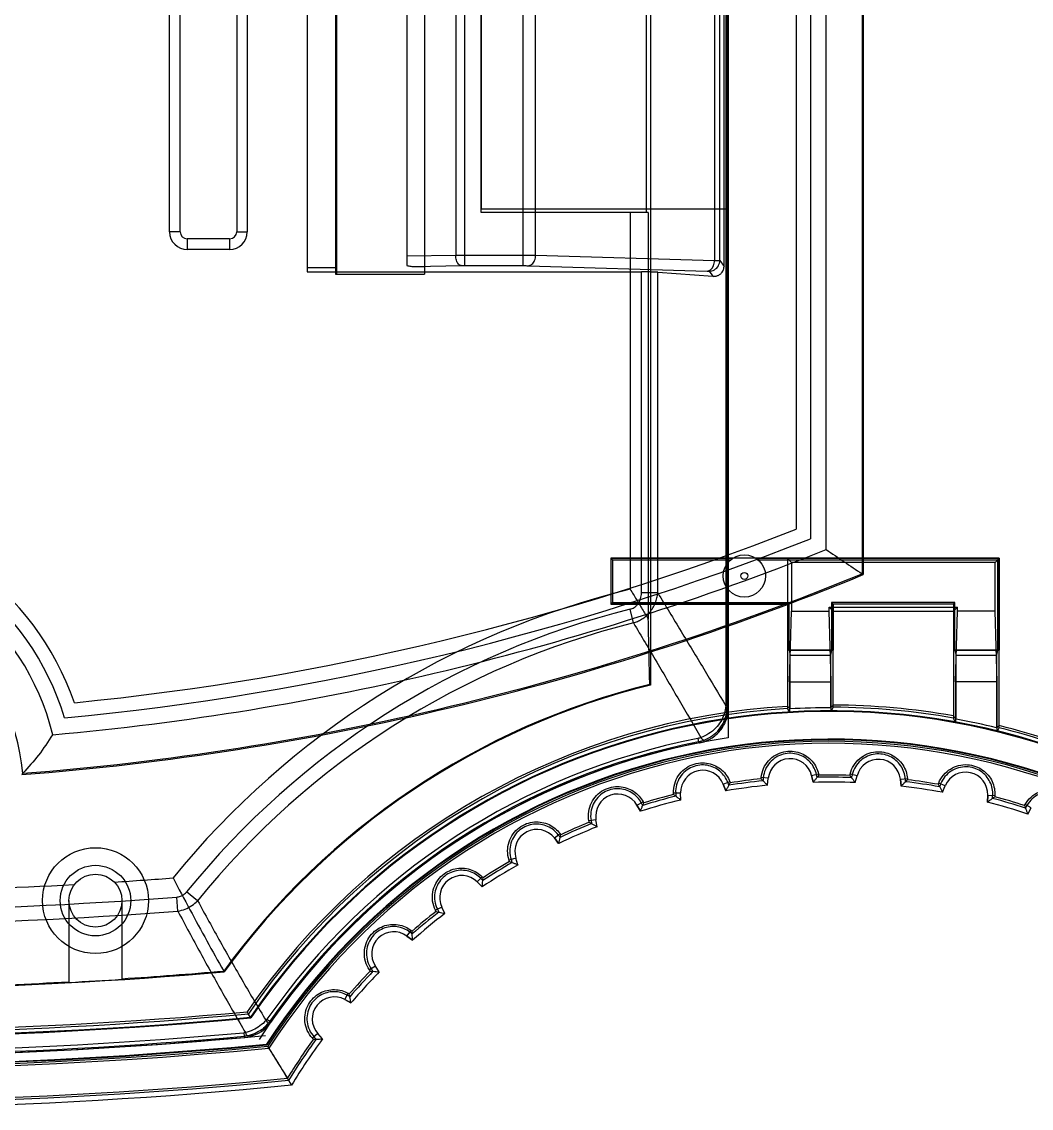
# Model space of a CAD drawing. Extents: x 114 to 332, y 121 to 329.
# Drawn here: x 171.28 to 199.88, y 120.77 to 151.55 of the extents above; entities that cross this region are included whole.
import ezdxf

# ---------------------------------------------------------------- set-up
doc = ezdxf.new("R2010")
doc.units = 0
doc.layers.get('0').update_dxf_attribs({"linetype": 'CONTINUOUS'})
doc.layers.add('08-17-1_DXF_CONTINUOUS_LIN', color=7, linetype='CONTINUOUS')

msp = doc.modelspace()

# ---------------------------------------------------------------- linework, layer by layer
at = {"color": 6, "linetype": 'CONTINUOUS'}
for p, q in [((191.224, 189.131), (191.224, 132.172)), ((191.261, 132.172), (191.261, 189.131)), ((191.295, 132.103), (191.295, 189.2)), ((189.094, 188.543), (189.094, 132.76)), ((195.085, 185.391), (195.085, 135.912)), ((195.12, 185.414), (195.12, 135.889)), ((194.067, 136.598), (194.067, 184.705)), ((193.22, 184.129), (193.22, 137.174)), ((193.62, 184.401), (193.62, 136.901)), ((179.37, 176.838), (179.37, 144.465)), ((180.17, 176.901), (180.17, 144.401)), ((182.693, 176.901), (182.693, 144.401)), ((182.193, 176.659), (182.193, 144.644)), ((183.831, 144.643), (183.831, 176.66)), ((185.487, 144.643), (185.487, 176.66)), ((190.906, 176.513), (190.906, 144.79)), ((191.055, 144.786), (191.055, 176.517)), ((191.174, 144.617), (191.174, 176.686)), ((183.574, 176.361), (183.574, 144.942)), ((185.839, 144.941), (185.839, 176.362)), ((184.293, 146.151), (184.293, 175.151)), ((188.965, 175.151), (188.965, 146.151)), ((175.47, 145.601), (175.47, 152.561)), ((175.77, 145.601), (175.77, 152.568)), ((177.37, 152.568), (177.37, 145.601)), ((177.67, 152.56), (177.67, 145.601)), ((189.029, 146.151), (184.293, 146.151)), ((188.518, 146.151), (188.518, 135.472)), ((189.029, 146.151), (189.029, 134.628)), ((175.77, 145.601), (175.47, 145.601)), ((177.17, 145.401), (175.97, 145.401)), ((175.97, 145.401), (175.97, 145.101)), ((177.17, 145.401), (177.17, 145.101)), ((177.37, 145.601), (177.67, 145.601)), ((177.17, 145.101), (175.97, 145.101)), ((182.193, 144.917), (183.574, 144.942)), ((183.831, 144.943), (185.487, 144.943)), ((185.839, 144.941), (190.906, 144.79)), ((191.055, 144.786), (191.174, 144.617)), ((180.17, 144.585), (179.37, 144.585)), ((179.37, 144.465), (188.835, 144.465)), ((180.17, 144.401), (182.693, 144.401)), ((182.427, 144.618), (183.728, 144.642)), ((182.427, 144.618), (182.693, 144.618)), ((183.831, 144.643), (185.487, 144.643)), ((185.628, 144.641), (190.695, 144.49)), ((188.835, 135.369), (188.835, 144.465)), ((189.298, 144.455), (190.858, 144.341)), ((189.298, 135.369), (189.298, 144.455)), ((190.755, 144.486), (190.858, 144.341)), ((187.97, 136.351), (191.418, 136.351)), ((187.97, 136.351), (188.017, 136.304)), ((187.97, 136.351), (187.97, 135.051)), ((188.017, 136.304), (191.356, 136.304)), ((188.017, 136.304), (188.017, 135.099)), ((192.082, 136.351), (198.97, 136.351)), ((192.144, 136.304), (198.922, 136.304)), ((192.97, 136.351), (193.086, 136.235)), ((192.97, 136.351), (192.97, 132.095)), ((198.854, 136.235), (193.086, 136.235)), ((193.086, 136.235), (193.086, 134.851)), ((198.97, 136.351), (198.854, 136.235)), ((198.854, 134.851), (198.854, 136.235)), ((198.922, 136.304), (198.922, 133.751)), ((198.97, 131.546), (198.97, 136.351)), ((189.298, 135.369), (188.835, 135.369)), ((187.97, 135.051), (188.017, 135.099)), ((187.97, 135.051), (192.97, 135.051)), ((188.017, 135.099), (193.017, 135.099)), ((188.611, 134.519), (188.514, 134.907)), ((192.97, 135.051), (193.017, 135.099)), ((193.017, 133.751), (193.017, 135.099)), ((193.031, 132.851), (193.086, 134.851)), ((193.086, 134.851), (194.154, 134.851)), ((194.154, 134.967), (197.786, 134.967)), ((194.154, 134.967), (194.27, 134.851)), ((194.154, 134.851), (194.154, 134.967)), ((194.208, 132.851), (194.154, 134.851)), ((197.717, 135.099), (194.222, 135.099)), ((194.27, 135.051), (194.222, 135.099)), ((194.222, 135.099), (194.222, 133.751)), ((197.67, 135.051), (194.27, 135.051)), ((194.27, 132.131), (194.27, 135.051)), ((194.27, 134.851), (197.67, 134.851)), ((197.67, 135.051), (197.717, 135.099)), ((197.67, 135.051), (197.67, 131.823)), ((197.67, 134.851), (197.786, 134.967)), ((197.717, 133.751), (197.717, 135.099)), ((197.731, 132.851), (197.786, 134.851)), ((197.786, 134.851), (197.786, 134.967)), ((198.854, 134.851), (197.786, 134.851)), ((198.908, 132.851), (198.854, 134.851)), ((193.017, 133.751), (194.222, 133.751)), ((193.017, 133.751), (193.046, 133.603)), ((194.222, 133.751), (194.193, 133.603)), ((197.717, 133.751), (198.922, 133.751)), ((197.717, 133.751), (197.746, 133.603)), ((198.922, 133.751), (198.893, 133.603)), ((193.046, 133.603), (194.193, 133.603)), ((193.046, 132.084), (193.046, 133.603)), ((194.193, 133.603), (194.193, 132.116)), ((197.746, 133.603), (198.893, 133.603)), ((197.746, 131.793), (197.746, 133.603)), ((198.893, 133.603), (198.893, 131.549)), ((193.031, 132.851), (194.208, 132.851)), ((193.031, 132.851), (193.031, 131.976)), ((194.208, 132.009), (194.208, 132.851)), ((198.908, 132.851), (197.731, 132.851)), ((197.731, 132.851), (197.731, 131.687)), ((198.908, 131.435), (198.908, 132.851)), ((191.224, 132.172), (191.261, 132.172)), ((190.436, 131.247), (190.455, 131.148)), ((190.455, 131.148), (190.486, 131.122)), ((193.656, 130.195), (193.851, 130.243)), ((194.942, 130.186), (194.746, 130.236)), ((191.152, 129.948), (191.339, 130.022)), ((191.152, 129.948), (191.225, 129.764)), ((192.427, 130.118), (192.227, 130.141)), ((192.405, 129.921), (192.427, 130.118)), ((193.656, 130.195), (193.702, 130.003)), ((194.892, 129.994), (194.942, 130.186)), ((196.169, 130.092), (196.369, 130.112)), ((196.169, 130.092), (196.188, 129.895)), ((197.441, 129.904), (197.255, 129.981)), ((189.946, 129.7), (189.745, 129.695)), ((189.952, 129.502), (189.946, 129.7)), ((197.366, 129.721), (197.441, 129.904)), ((198.644, 129.64), (198.635, 129.442)), ((198.644, 129.64), (198.845, 129.631)), ((188.707, 129.355), (188.883, 129.454)), ((188.707, 129.355), (188.805, 129.182)), ((199.877, 129.277), (199.704, 129.378)), ((199.777, 129.105), (199.877, 129.277)), ((187.548, 128.942), (187.349, 128.908)), ((187.581, 128.746), (187.548, 128.942)), ((186.369, 128.427), (186.529, 128.55)), ((186.369, 128.427), (186.49, 128.27)), ((185.278, 127.856), (185.086, 127.796)), ((185.338, 127.667), (185.278, 127.856)), ((184.183, 127.183), (184.324, 127.326)), ((184.183, 127.183), (184.325, 127.044)), ((176.263, 126.649), (175.952, 126.9)), ((172.62, 126.651), (172.62, 124.334)), ((174.12, 126.651), (174.12, 124.423)), ((175.704, 126.355), (175.673, 126.753)), ((183.182, 126.466), (183, 126.379)), ((183.267, 126.287), (183.182, 126.466)), ((182.191, 125.646), (182.31, 125.808)), ((182.191, 125.646), (182.351, 125.528)), ((181.299, 124.797), (181.132, 124.686)), ((181.409, 124.632), (181.299, 124.797)), ((180.432, 123.848), (180.528, 124.025)), ((180.432, 123.848), (180.607, 123.753)), ((178.228, 123.289), (178.31, 123.231)), ((178.31, 123.231), (178.328, 123.201)), ((177.57, 122.907), (177.579, 122.807)), ((179.667, 122.883), (179.517, 122.749)), ((179.799, 122.734), (179.667, 122.883)), ((177.579, 122.807), (177.597, 122.777))]:
    msp.add_line(p, q, dxfattribs=at)
for points in [[(191, 131.456), (191.148, 131.667), (191.234, 131.899), (191.262, 132.131)], [(190.434, 131.144), (190.456, 131.149), (190.478, 131.153), (190.5, 131.158), (190.522, 131.164)], [(178.122, 123.028), (178.192, 123.091), (178.255, 123.16)], [(177.671, 122.82), (177.762, 122.841), (177.851, 122.871)]]:
    msp.add_lwpolyline(points, dxfattribs=at)
for centre, radius in [((191.75, 135.851), 0.6), ((191.75, 135.851), 0.1), ((173.37, 126.651), 1.5), ((173.37, 126.651), 1), ((173.37, 126.651), 0.75)]:
    msp.add_circle(centre, radius, dxfattribs=at)
for centre, radius, start, end in [((175.97, 145.601), 0.5, 180, 270), ((175.97, 145.601), 0.2, 180, 270), ((177.17, 145.601), 0.5, 270, 0), ((177.17, 145.601), 0.2, 270, 0), ((165.22, 129.664), 7.987, 18.9651, 161.0349), ((165.22, 129.664), 7.587, 16.5924, 163.4076), ((165.22, 208.682), 76.795, 275.64502, 291.38348), ((165.22, 129.664), 7.14, 13.6621, 166.3379), ((165.22, 208.682), 77.195, 275.40514, 291.58621), ((165.22, 208.682), 77.642, 275.12658, 291.81093), ((165.22, 129.664), 6.122, 5.5745, 174.4255), ((165.22, 208.682), 78.695, 274.41793, 292.33053), ((165.22, 208.682), 78.66, 274.44292, 292.31348), ((194.173, 112.171), 23.977, 103.6408, 140.8953), ((194.173, 112.171), 23.429, 103.9751, 141.0482), ((194.173, 112.171), 23.03, 103.9751, 141.0482), ((194.173, 112.171), 21.229, 103.9056, 143.9805), ((194.173, 112.171), 21.206, 103.8557, 144.0095), ((194.173, 112.171), 20.021, 93.4448, 145.5351), ((194.173, 112.171), 19.96, 93.4553, 145.6175), ((194.173, 112.171), 19.944, 89.942, 93.2371), ((194.173, 112.171), 20.021, 79.9407, 89.7224), ((194.173, 112.171), 19.96, 79.9096, 89.7215), ((194.173, 112.171), 19.857, 57.391, 145.7572), ((194.173, 112.171), 19.838, 57.3641, 145.7834), ((194.173, 112.171), 19.944, 76.3099, 79.6774), ((165.522, 257.232), 135.364, 248.25379, 275.40844), ((165.522, 257.232), 135.307, 248.27017, 275.39675), ((165.522, 257.232), 135.264, 248.28249, 275.38797), ((165.522, 257.232), 135.246, 248.28772, 275.38426), ((194.173, 112.171), 20.021, 57.619, 76.1371), ((194.173, 112.171), 19.96, 57.5344, 76.0939), ((194.173, 112.171), 19.056, 56.2322, 146.8833), ((194.173, 112.171), 19.037, 56.205, 146.9097), ((194.173, 112.171), 19.438, 101.0842, 145.1144), ((194.173, 112.171), 18.994, 56.1406, 146.9721), ((194.173, 112.171), 18.937, 56.0546, 147.0555), ((194.173, 112.171), 19.338, 101.0842, 145.1144), ((194.173, 112.171), 19.306, 101.0097, 145.1566), ((193.048, 130.048), 0.625, 13.5996, 173.5996), ((195.547, 130.031), 0.625, 5.5996, 165.5996), ((190.571, 129.718), 0.625, 21.5996, 181.5996), ((198.019, 129.666), 0.625, 357.5996, 157.5996), ((194.173, 112.171), 17.837, 95.6879, 99.5113), ((194.173, 112.171), 17.977, 96.048, 99.1512), ((194.173, 112.171), 18.038, 96.204, 98.9952), ((194.173, 112.171), 17.837, 87.6879, 91.5113), ((194.173, 112.171), 17.977, 88.048, 91.1512), ((194.173, 112.171), 18.038, 88.204, 90.9952), ((194.173, 112.171), 17.977, 80.048, 83.1512), ((194.173, 112.171), 18.038, 80.204, 82.9952), ((188.164, 129.046), 0.625, 29.5996, 189.5996), ((194.173, 112.171), 17.977, 104.048, 107.1512), ((194.173, 112.171), 18.038, 104.204, 106.9952), ((194.173, 112.171), 17.837, 79.6879, 83.5113), ((194.173, 112.171), 17.837, 103.6879, 107.5113), ((194.173, 112.171), 17.837, 71.6879, 75.5113), ((194.173, 112.171), 17.977, 72.048, 75.1512), ((194.173, 112.171), 18.038, 72.204, 74.9952), ((165.522, 257.232), 134.464, 252.84912, 275.22568), ((194.173, 112.171), 17.837, 111.6879, 115.5113), ((194.173, 112.171), 17.977, 112.048, 115.1512), ((194.173, 112.171), 18.038, 112.204, 114.9952), ((165.522, 257.232), 134.445, 253.11401, 275.22181), ((165.522, 257.232), 130.873, 259.62345, 274.44864), ((185.874, 128.045), 0.625, 37.5996, 197.5996), ((165.522, 257.232), 131.272, 259.62345, 274.44864), ((194.173, 112.171), 17.837, 119.6879, 123.5113), ((194.173, 112.171), 17.977, 120.048, 123.1512), ((194.173, 112.171), 18.038, 120.204, 122.9952), ((165.522, 257.232), 130.325, 273.68817, 274.4206), ((183.745, 126.736), 0.625, 45.5996, 205.5996), ((165.522, 257.232), 130.325, 270.89095, 273.19061), ((165.522, 257.232), 133.096, 259.40284, 274.95373), ((194.173, 112.171), 18.038, 128.204, 130.9952), ((194.173, 112.171), 17.977, 128.048, 131.1512), ((194.173, 112.171), 17.837, 127.6879, 131.5113), ((165.522, 257.232), 134.281, 258.05084, 275.18886), ((165.522, 257.232), 134.342, 258.05636, 275.20112), ((181.82, 125.143), 0.625, 53.5996, 213.5996), ((165.522, 257.232), 134.964, 259.09433, 275.12556), ((165.522, 257.232), 134.864, 259.09433, 275.12556), ((165.522, 257.232), 134.996, 259.083, 275.13196), ((165.522, 257.232), 133.087, 273.05723, 273.70413), ((165.522, 257.232), 133.072, 273.70454, 274.9491), ((194.173, 112.171), 18.038, 136.204, 138.9952), ((194.173, 112.171), 17.977, 136.048, 139.1512), ((194.173, 112.171), 17.837, 135.6879, 139.5113), ((165.522, 257.232), 136.464, 257.18802, 275.63643), ((165.522, 257.232), 136.325, 257.2375, 275.60718), ((165.522, 257.232), 136.264, 257.25918, 275.59442), ((165.522, 257.232), 133.072, 270.12831, 273.05757), ((180.135, 123.298), 0.625, 61.5996, 221.5996), ((194.173, 112.171), 18.038, 144.204, 148.4224), ((194.173, 112.171), 17.977, 144.048, 148.5189), ((194.173, 112.171), 17.837, 143.6879, 148.7416)]:
    msp.add_arc(centre, radius, start, end, dxfattribs=at)
for points, knots in [([(183.574, 144.942), (183.615, 144.942), (183.701, 144.942), (183.787, 144.943), (183.831, 144.943)], [0, 0, 0, 0, 0.1244703, 0.2572497, 0.2572497, 0.2572497, 0.2572497]), ([(183.728, 144.642), (183.699, 144.643), (183.635, 144.689), (183.588, 144.801), (183.575, 144.892), (183.574, 144.942)], [0, 0, 0, 0, 0.0872158, 0.2102748, 0.3596451, 0.3596451, 0.3596451, 0.3596451]), ([(185.487, 144.943), (185.53, 144.943), (185.612, 144.942), (185.73, 144.942), (185.804, 144.941), (185.839, 144.941)], [0, 0, 0, 0, 0.1273443, 0.2478899, 0.3516443, 0.3516443, 0.3516443, 0.3516443]), ([(185.628, 144.641), (185.665, 144.642), (185.747, 144.679), (185.82, 144.795), (185.838, 144.89), (185.839, 144.941)], [0, 0, 0, 0, 0.1124598, 0.2463156, 0.3973829, 0.3973829, 0.3973829, 0.3973829]), ([(190.695, 144.49), (190.733, 144.491), (190.814, 144.528), (190.887, 144.644), (190.906, 144.739), (190.906, 144.79)], [0, 0, 0, 0, 0.1124586, 0.2463143, 0.397383, 0.397383, 0.397383, 0.397383]), ([(190.755, 144.486), (190.806, 144.486), (190.912, 144.514), (191.026, 144.628), (191.055, 144.734), (191.055, 144.786)], [0, 0, 0, 0, 0.1552162, 0.3104424, 0.4656286, 0.4656286, 0.4656286, 0.4656286]), ([(190.906, 144.79), (190.932, 144.789), (190.976, 144.791), (191.024, 144.785), (191.049, 144.789), (191.055, 144.786)], [0, 0, 0, 0, 0.0780664, 0.1290466, 0.1483368, 0.1483368, 0.1483368, 0.1483368]), ([(182.193, 144.644), (182.23, 144.635), (182.308, 144.623), (182.386, 144.618), (182.427, 144.618)], [0, 0, 0, 0, 0.113405, 0.2364841, 0.2364841, 0.2364841, 0.2364841]), ([(183.728, 144.642), (183.745, 144.642), (183.779, 144.643), (183.814, 144.643), (183.831, 144.643)], [0, 0, 0, 0, 0.0501477, 0.1029037, 0.1029037, 0.1029037, 0.1029037]), ([(185.487, 144.643), (185.504, 144.643), (185.537, 144.643), (185.584, 144.642), (185.614, 144.641), (185.628, 144.641)], [0, 0, 0, 0, 0.0506648, 0.0990283, 0.1406702, 0.1406702, 0.1406702, 0.1406702]), ([(189.298, 144.455), (189.262, 144.458), (189.172, 144.461), (189.017, 144.464), (188.899, 144.465), (188.835, 144.465)], [0, 0, 0, 0, 0.1083448, 0.270913, 0.4628274, 0.4628274, 0.4628274, 0.4628274]), ([(190.695, 144.49), (190.706, 144.49), (190.724, 144.486), (190.749, 144.493), (190.755, 144.486)], [0, 0, 0, 0, 0.03109475, 0.05947634, 0.05947634, 0.05947634, 0.05947634]), ([(190.858, 144.341), (190.874, 144.339), (190.906, 144.339), (190.951, 144.346), (190.993, 144.358), (191.031, 144.376), (191.067, 144.398), (191.099, 144.427), (191.128, 144.462), (191.152, 144.505), (191.17, 144.557), (191.174, 144.596), (191.174, 144.617)], [0, 0, 0, 0, 0.0489448, 0.0944334, 0.1374483, 0.1789669, 0.2201102, 0.2624915, 0.3073449, 0.3556823, 0.4102624, 0.4728289, 0.4728289, 0.4728289, 0.4728289]), ([(188.518, 135.472), (188.575, 135.378), (188.689, 135.19), (188.859, 134.908), (188.972, 134.721), (189.029, 134.628)], [0, 0, 0, 0, 0.3309155, 0.6596824, 0.9863077, 0.9863077, 0.9863077, 0.9863077]), ([(188.514, 134.907), (188.534, 134.912), (188.574, 134.925), (188.633, 134.955), (188.691, 135), (188.743, 135.058), (188.785, 135.127), (188.814, 135.204), (188.832, 135.286), (188.835, 135.342), (188.835, 135.369)], [0, 0, 0, 0, 0.0599933, 0.1266871, 0.1992073, 0.2766259, 0.3578811, 0.4408036, 0.524452, 0.6075123, 0.6075123, 0.6075123, 0.6075123]), ([(188.611, 134.519), (188.649, 134.531), (188.728, 134.561), (188.845, 134.623), (188.961, 134.708), (189.068, 134.816), (189.159, 134.941), (189.229, 135.08), (189.276, 135.223), (189.293, 135.321), (189.298, 135.369)], [0, 0, 0, 0, 0.118937, 0.252173, 0.39682, 0.54934, 0.705777, 0.860679, 1.011916, 1.157533, 1.157533, 1.157533, 1.157533]), ([(189.298, 135.369), (189.519, 135.006), (189.954, 134.289), (190.596, 133.223), (191.017, 132.52), (191.224, 132.172)], [0, 0, 0, 0, 1.274643, 2.517872, 3.732847, 3.732847, 3.732847, 3.732847]), ([(189.071, 132.779), (189.066, 132.982), (189.057, 133.39), (189.043, 134.007), (189.033, 134.42), (189.029, 134.628)], [0, 0, 0, 0, 0.609487, 1.226103, 1.849862, 1.849862, 1.849862, 1.849862]), ([(188.611, 134.519), (188.83, 134.15), (189.262, 133.422), (189.898, 132.339), (190.314, 131.625), (190.518, 131.271)], [0, 0, 0, 0, 1.287165, 2.541585, 3.766575, 3.766575, 3.766575, 3.766575]), ([(189.071, 132.779), (189.075, 132.776), (189.082, 132.769), (189.09, 132.763), (189.094, 132.76)], [0, 0, 0, 0, 0.01497315, 0.0299463, 0.0299463, 0.0299463, 0.0299463]), ([(190.486, 131.122), (190.598, 131.143), (190.816, 131.227), (191.082, 131.454), (191.255, 131.759), (191.295, 131.989), (191.295, 132.103)], [0, 0, 0, 0, 0.342026, 0.685617, 1.029939, 1.371627, 1.371627, 1.371627, 1.371627]), ([(191.216, 132.102), (191.209, 132.04), (191.177, 131.908), (191.085, 131.715), (190.94, 131.53), (190.748, 131.374), (190.597, 131.3), (190.518, 131.271)], [0, 0, 0, 0, 0.187997, 0.402256, 0.637914, 0.88724, 1.138334, 1.138334, 1.138334, 1.138334]), ([(191.261, 132.13), (191.262, 132.058), (191.245, 131.908), (191.169, 131.687), (191.035, 131.48), (190.851, 131.309), (190.701, 131.228), (190.623, 131.197)], [0, 0, 0, 0, 0.216755, 0.449642, 0.695015, 0.947472, 1.198228, 1.198228, 1.198228, 1.198228]), ([(191.224, 132.172), (191.223, 132.16), (191.22, 132.137), (191.218, 132.114), (191.216, 132.102)], [0, 0, 0, 0, 0.03509611, 0.07012369, 0.07012369, 0.07012369, 0.07012369]), ([(191.216, 132.102), (191.224, 132.105), (191.24, 132.111), (191.26, 132.121), (191.261, 132.13)], [0, 0, 0, 0, 0.02578192, 0.05424828, 0.05424828, 0.05424828, 0.05424828]), ([(191.261, 132.172), (191.261, 132.165), (191.261, 132.151), (191.261, 132.138), (191.261, 132.13)], [0, 0, 0, 0, 0.02033779, 0.0414701, 0.0414701, 0.0414701, 0.0414701]), ([(191.261, 132.13), (191.265, 132.127), (191.272, 132.121), (191.284, 132.112), (191.291, 132.106), (191.295, 132.103)], [0, 0, 0, 0, 0.01434614, 0.02869513, 0.04305088, 0.04305088, 0.04305088, 0.04305088]), ([(197.67, 131.885), (197.678, 131.874), (197.695, 131.854), (197.721, 131.823), (197.738, 131.803), (197.746, 131.793)], [0, 0, 0, 0, 0.0399239, 0.0798309, 0.1197209, 0.1197209, 0.1197209, 0.1197209]), ([(197.731, 131.687), (197.724, 131.702), (197.71, 131.732), (197.69, 131.777), (197.676, 131.808), (197.67, 131.823)], [0, 0, 0, 0, 0.0493981, 0.0988381, 0.1483201, 0.1483201, 0.1483201, 0.1483201]), ([(198.97, 131.609), (198.961, 131.603), (198.944, 131.589), (198.918, 131.569), (198.901, 131.556), (198.893, 131.549)], [0, 0, 0, 0, 0.03255654, 0.065094, 0.09761239, 0.09761239, 0.09761239, 0.09761239]), ([(198.908, 131.435), (198.915, 131.448), (198.929, 131.472), (198.949, 131.509), (198.963, 131.534), (198.97, 131.546)], [0, 0, 0, 0, 0.0421338, 0.0843021, 0.1265048, 0.1265048, 0.1265048, 0.1265048]), ([(172.157, 131.35), (172.021, 131.16), (171.785, 130.761), (171.458, 130.432), (171.313, 130.259)], [0, 0, 0, 0, 0.703236, 1.382167, 1.382167, 1.382167, 1.382167]), ([(190.518, 131.271), (190.504, 131.266), (190.477, 131.256), (190.449, 131.25), (190.436, 131.247)], [0, 0, 0, 0, 0.04388393, 0.08602361, 0.08602361, 0.08602361, 0.08602361]), ([(190.623, 131.197), (190.596, 131.186), (190.54, 131.168), (190.483, 131.154), (190.455, 131.148)], [0, 0, 0, 0, 0.0897797, 0.175662, 0.175662, 0.175662, 0.175662]), ([(190.518, 131.271), (190.531, 131.255), (190.554, 131.229), (190.588, 131.201), (190.614, 131.195), (190.623, 131.197)], [0, 0, 0, 0, 0.0611449, 0.1047112, 0.1335717, 0.1335717, 0.1335717, 0.1335717]), ([(192.227, 130.141), (192.235, 130.229), (192.281, 130.402), (192.425, 130.623), (192.625, 130.785), (192.858, 130.877), (193.097, 130.896), (193.321, 130.85), (193.517, 130.75), (193.677, 130.607), (193.792, 130.435), (193.837, 130.306), (193.851, 130.243)], [0, 0, 0, 0, 0.267203, 0.525209, 0.77868, 1.02723, 1.265419, 1.488638, 1.705405, 1.917175, 2.124725, 2.320797, 2.320797, 2.320797, 2.320797]), ([(194.746, 130.236), (194.767, 130.322), (194.835, 130.486), (195.007, 130.684), (195.223, 130.816), (195.461, 130.876), (195.7, 130.866), (195.92, 130.792), (196.105, 130.665), (196.246, 130.5), (196.337, 130.312), (196.364, 130.177), (196.369, 130.112)], [0, 0, 0, 0, 0.265391, 0.521613, 0.771603, 1.013753, 1.248899, 1.47838, 1.700424, 1.914198, 2.123342, 2.320841, 2.320841, 2.320841, 2.320841]), ([(189.745, 129.695), (189.741, 129.784), (189.762, 129.961), (189.874, 130.2), (190.049, 130.388), (190.267, 130.512), (190.502, 130.564), (190.73, 130.55), (190.938, 130.478), (191.116, 130.359), (191.254, 130.204), (191.316, 130.083), (191.339, 130.022)], [0, 0, 0, 0, 0.267203, 0.525209, 0.77868, 1.02723, 1.265419, 1.488638, 1.705405, 1.917175, 2.124725, 2.320797, 2.320797, 2.320797, 2.320797]), ([(193.793, 130.229), (193.779, 130.291), (193.734, 130.415), (193.621, 130.58), (193.464, 130.712), (193.277, 130.8), (193.068, 130.835), (192.849, 130.81), (192.64, 130.721), (192.462, 130.571), (192.335, 130.37), (192.294, 130.214), (192.287, 130.134)], [0, 0, 0, 0, 0.190747, 0.391258, 0.593634, 0.797822, 1.004537, 1.222979, 1.447905, 1.676991, 1.910548, 2.151676, 2.151676, 2.151676, 2.151676]), ([(196.309, 130.106), (196.304, 130.169), (196.277, 130.299), (196.187, 130.479), (196.048, 130.634), (195.871, 130.747), (195.667, 130.809), (195.448, 130.812), (195.232, 130.752), (195.038, 130.628), (194.885, 130.448), (194.823, 130.299), (194.805, 130.221)], [0, 0, 0, 0, 0.191791, 0.393552, 0.597461, 0.80558, 1.015873, 1.231402, 1.452319, 1.679263, 1.911693, 2.151698, 2.151698, 2.151698, 2.151698]), ([(171.282, 130.221), (171.285, 130.225), (171.292, 130.234), (171.303, 130.246), (171.31, 130.254), (171.313, 130.259)], [0, 0, 0, 0, 0.01631709, 0.0326357, 0.04895588, 0.04895588, 0.04895588, 0.04895588]), ([(191.283, 130), (191.261, 130.059), (191.199, 130.176), (191.064, 130.324), (190.891, 130.433), (190.693, 130.494), (190.481, 130.5), (190.268, 130.445), (190.073, 130.327), (189.918, 130.154), (189.82, 129.937), (189.801, 129.777), (189.805, 129.697)], [0, 0, 0, 0, 0.190747, 0.391258, 0.593634, 0.797822, 1.004537, 1.222979, 1.447905, 1.676991, 1.910548, 2.151676, 2.151676, 2.151676, 2.151676]), ([(193.811, 130.145), (193.808, 130.159), (193.802, 130.187), (193.796, 130.215), (193.793, 130.229)], [0, 0, 0, 0, 0.04289063, 0.08581876, 0.08581876, 0.08581876, 0.08581876]), ([(193.851, 130.243), (193.853, 130.237), (193.855, 130.225), (193.858, 130.213), (193.859, 130.207)], [0, 0, 0, 0, 0.01840492, 0.03680291, 0.03680291, 0.03680291, 0.03680291]), ([(194.738, 130.201), (194.739, 130.207), (194.742, 130.219), (194.745, 130.23), (194.746, 130.236)], [0, 0, 0, 0, 0.01839796, 0.03680291, 0.03680291, 0.03680291, 0.03680291]), ([(197.255, 129.981), (197.288, 130.064), (197.379, 130.217), (197.579, 130.39), (197.816, 130.491), (198.065, 130.515), (198.3, 130.467), (198.503, 130.361), (198.664, 130.211), (198.778, 130.03), (198.84, 129.832), (198.849, 129.696), (198.845, 129.631)], [0, 0, 0, 0, 0.267296, 0.525358, 0.778915, 1.027481, 1.265565, 1.488739, 1.705491, 1.917238, 2.124754, 2.320796, 2.320796, 2.320796, 2.320796]), ([(198.785, 129.634), (198.788, 129.697), (198.78, 129.829), (198.716, 130.019), (198.602, 130.189), (198.446, 130.325), (198.255, 130.417), (198.038, 130.453), (197.812, 130.425), (197.6, 130.33), (197.422, 130.172), (197.34, 130.033), (197.311, 129.958)], [0, 0, 0, 0, 0.190747, 0.391258, 0.593634, 0.797822, 1.004537, 1.222979, 1.447905, 1.676991, 1.910548, 2.151676, 2.151676, 2.151676, 2.151676]), ([(191.225, 129.764), (191.239, 129.788), (191.267, 129.838), (191.31, 129.913), (191.338, 129.963), (191.352, 129.988)], [0, 0, 0, 0, 0.0857541, 0.1716433, 0.2576683, 0.2576683, 0.2576683, 0.2576683]), ([(191.314, 129.92), (191.308, 129.933), (191.298, 129.96), (191.288, 129.987), (191.283, 130)], [0, 0, 0, 0, 0.04289063, 0.08581876, 0.08581876, 0.08581876, 0.08581876]), ([(191.339, 130.022), (191.341, 130.016), (191.346, 130.005), (191.35, 129.993), (191.352, 129.988)], [0, 0, 0, 0, 0.01840492, 0.03680291, 0.03680291, 0.03680291, 0.03680291]), ([(192.223, 130.104), (192.224, 130.11), (192.225, 130.122), (192.226, 130.134), (192.227, 130.141)], [0, 0, 0, 0, 0.01839796, 0.03680291, 0.03680291, 0.03680291, 0.03680291]), ([(192.223, 130.104), (192.243, 130.084), (192.284, 130.043), (192.344, 129.982), (192.385, 129.941), (192.405, 129.921)], [0, 0, 0, 0, 0.0860245, 0.1719137, 0.2576683, 0.2576683, 0.2576683, 0.2576683]), ([(192.287, 130.134), (192.285, 130.12), (192.283, 130.091), (192.28, 130.063), (192.278, 130.048)], [0, 0, 0, 0, 0.04292795, 0.08581876, 0.08581876, 0.08581876, 0.08581876]), ([(193.702, 130.003), (193.72, 130.025), (193.754, 130.071), (193.807, 130.139), (193.842, 130.184), (193.859, 130.207)], [0, 0, 0, 0, 0.0857541, 0.1716433, 0.2576683, 0.2576683, 0.2576683, 0.2576683]), ([(194.738, 130.201), (194.755, 130.178), (194.79, 130.132), (194.841, 130.063), (194.875, 130.017), (194.892, 129.994)], [0, 0, 0, 0, 0.0860245, 0.1719137, 0.2576683, 0.2576683, 0.2576683, 0.2576683]), ([(194.805, 130.221), (194.802, 130.208), (194.795, 130.18), (194.788, 130.152), (194.785, 130.138)], [0, 0, 0, 0, 0.04292795, 0.08581876, 0.08581876, 0.08581876, 0.08581876]), ([(196.188, 129.895), (196.209, 129.915), (196.25, 129.955), (196.311, 130.015), (196.352, 130.055), (196.372, 130.075)], [0, 0, 0, 0, 0.0857541, 0.1716433, 0.2576683, 0.2576683, 0.2576683, 0.2576683]), ([(196.316, 130.02), (196.315, 130.034), (196.313, 130.063), (196.311, 130.091), (196.309, 130.106)], [0, 0, 0, 0, 0.04289063, 0.08581876, 0.08581876, 0.08581876, 0.08581876]), ([(196.369, 130.112), (196.37, 130.105), (196.371, 130.093), (196.372, 130.081), (196.372, 130.075)], [0, 0, 0, 0, 0.01840492, 0.03680291, 0.03680291, 0.03680291, 0.03680291]), ([(197.242, 129.947), (197.244, 129.952), (197.248, 129.964), (197.253, 129.975), (197.255, 129.981)], [0, 0, 0, 0, 0.01839796, 0.03680291, 0.03680291, 0.03680291, 0.03680291]), ([(197.242, 129.947), (197.255, 129.921), (197.283, 129.871), (197.324, 129.796), (197.352, 129.746), (197.366, 129.721)], [0, 0, 0, 0, 0.0860245, 0.1719137, 0.2576683, 0.2576683, 0.2576683, 0.2576683]), ([(197.311, 129.958), (197.306, 129.944), (197.295, 129.918), (197.285, 129.891), (197.279, 129.878)], [0, 0, 0, 0, 0.04292795, 0.08581876, 0.08581876, 0.08581876, 0.08581876]), ([(187.349, 128.908), (187.333, 128.996), (187.329, 129.174), (187.407, 129.426), (187.554, 129.637), (187.753, 129.79), (187.978, 129.874), (188.206, 129.892), (188.422, 129.85), (188.615, 129.757), (188.772, 129.622), (188.851, 129.511), (188.883, 129.454)], [0, 0, 0, 0, 0.267203, 0.525209, 0.77868, 1.02723, 1.265419, 1.488638, 1.705405, 1.917175, 2.124725, 2.320797, 2.320797, 2.320797, 2.320797]), ([(188.83, 129.424), (188.8, 129.48), (188.722, 129.587), (188.568, 129.714), (188.381, 129.799), (188.177, 129.831), (187.966, 129.807), (187.763, 129.724), (187.586, 129.58), (187.457, 129.387), (187.39, 129.158), (187.394, 128.997), (187.409, 128.918)], [0, 0, 0, 0, 0.190747, 0.391258, 0.593634, 0.797822, 1.004537, 1.222979, 1.447905, 1.676991, 1.910548, 2.151676, 2.151676, 2.151676, 2.151676]), ([(189.746, 129.658), (189.746, 129.664), (189.746, 129.676), (189.745, 129.689), (189.745, 129.695)], [0, 0, 0, 0, 0.01839796, 0.03680291, 0.03680291, 0.03680291, 0.03680291]), ([(189.746, 129.658), (189.769, 129.641), (189.815, 129.606), (189.883, 129.554), (189.929, 129.52), (189.952, 129.502)], [0, 0, 0, 0, 0.0860245, 0.1719137, 0.2576683, 0.2576683, 0.2576683, 0.2576683]), ([(189.805, 129.697), (189.806, 129.682), (189.807, 129.654), (189.808, 129.625), (189.809, 129.611)], [0, 0, 0, 0, 0.04292795, 0.08581876, 0.08581876, 0.08581876, 0.08581876]), ([(198.78, 129.548), (198.78, 129.562), (198.782, 129.591), (198.784, 129.619), (198.785, 129.634)], [0, 0, 0, 0, 0.04289063, 0.08581876, 0.08581876, 0.08581876, 0.08581876]), ([(198.845, 129.631), (198.844, 129.625), (198.844, 129.613), (198.843, 129.601), (198.843, 129.595)], [0, 0, 0, 0, 0.01840492, 0.03680291, 0.03680291, 0.03680291, 0.03680291]), ([(199.704, 129.378), (199.747, 129.456), (199.859, 129.595), (200.081, 129.739), (200.329, 129.805), (200.58, 129.794), (200.806, 129.714), (200.992, 129.581), (201.131, 129.411), (201.219, 129.215), (201.253, 129.011), (201.242, 128.875), (201.229, 128.811)], [0, 0, 0, 0, 0.267203, 0.525209, 0.77868, 1.02723, 1.265419, 1.488638, 1.705405, 1.917175, 2.124725, 2.320797, 2.320797, 2.320797, 2.320797]), ([(201.17, 128.822), (201.183, 128.884), (201.192, 129.016), (201.156, 129.213), (201.067, 129.397), (200.931, 129.553), (200.754, 129.671), (200.545, 129.737), (200.317, 129.741), (200.094, 129.676), (199.896, 129.544), (199.795, 129.418), (199.756, 129.348)], [0, 0, 0, 0, 0.190747, 0.391258, 0.593634, 0.797822, 1.004537, 1.222979, 1.447905, 1.676991, 1.910548, 2.151676, 2.151676, 2.151676, 2.151676]), ([(188.805, 129.182), (188.816, 129.209), (188.837, 129.262), (188.868, 129.342), (188.89, 129.395), (188.9, 129.422)], [0, 0, 0, 0, 0.0857541, 0.1716433, 0.2576683, 0.2576683, 0.2576683, 0.2576683]), ([(188.871, 129.349), (188.864, 129.362), (188.851, 129.387), (188.837, 129.412), (188.83, 129.424)], [0, 0, 0, 0, 0.04289063, 0.08581876, 0.08581876, 0.08581876, 0.08581876]), ([(188.883, 129.454), (188.885, 129.449), (188.891, 129.438), (188.897, 129.427), (188.9, 129.422)], [0, 0, 0, 0, 0.01840492, 0.03680291, 0.03680291, 0.03680291, 0.03680291]), ([(198.635, 129.442), (198.658, 129.459), (198.704, 129.493), (198.773, 129.544), (198.82, 129.578), (198.843, 129.595)], [0, 0, 0, 0, 0.0857541, 0.1716433, 0.2576683, 0.2576683, 0.2576683, 0.2576683]), ([(199.686, 129.346), (199.689, 129.352), (199.695, 129.362), (199.701, 129.373), (199.704, 129.378)], [0, 0, 0, 0, 0.01839796, 0.03680291, 0.03680291, 0.03680291, 0.03680291]), ([(199.686, 129.346), (199.696, 129.32), (199.716, 129.266), (199.747, 129.186), (199.767, 129.132), (199.777, 129.105)], [0, 0, 0, 0, 0.0860245, 0.1719137, 0.2576683, 0.2576683, 0.2576683, 0.2576683]), ([(199.756, 129.348), (199.749, 129.335), (199.735, 129.311), (199.72, 129.286), (199.713, 129.273)], [0, 0, 0, 0, 0.04292795, 0.08581876, 0.08581876, 0.08581876, 0.08581876]), ([(185.086, 127.796), (185.058, 127.88), (185.029, 128.056), (185.071, 128.316), (185.188, 128.546), (185.364, 128.725), (185.575, 128.84), (185.799, 128.889), (186.018, 128.878), (186.222, 128.812), (186.396, 128.701), (186.49, 128.602), (186.529, 128.55)], [0, 0, 0, 0, 0.266943, 0.524662, 0.77819, 1.027547, 1.266598, 1.489536, 1.705882, 1.917488, 2.124872, 2.320795, 2.320795, 2.320795, 2.320795]), ([(186.481, 128.513), (186.443, 128.564), (186.352, 128.659), (186.181, 128.763), (185.986, 128.821), (185.779, 128.825), (185.573, 128.773), (185.383, 128.661), (185.227, 128.494), (185.126, 128.284), (185.092, 128.049), (185.118, 127.89), (185.144, 127.814)], [0, 0, 0, 0, 0.190497, 0.390721, 0.592784, 0.796073, 1.002446, 1.222594, 1.448816, 1.677955, 1.911016, 2.151674, 2.151674, 2.151674, 2.151674]), ([(187.356, 128.872), (187.355, 128.878), (187.353, 128.89), (187.35, 128.902), (187.349, 128.908)], [0, 0, 0, 0, 0.01839796, 0.03680291, 0.03680291, 0.03680291, 0.03680291]), ([(187.356, 128.872), (187.381, 128.858), (187.431, 128.83), (187.506, 128.788), (187.556, 128.76), (187.581, 128.746)], [0, 0, 0, 0, 0.0860245, 0.1719137, 0.2576683, 0.2576683, 0.2576683, 0.2576683]), ([(187.409, 128.918), (187.411, 128.904), (187.416, 128.876), (187.422, 128.848), (187.424, 128.834)], [0, 0, 0, 0, 0.04292795, 0.08581876, 0.08581876, 0.08581876, 0.08581876]), ([(186.532, 128.444), (186.524, 128.455), (186.507, 128.478), (186.49, 128.501), (186.481, 128.513)], [0, 0, 0, 0, 0.04289063, 0.08581876, 0.08581876, 0.08581876, 0.08581876]), ([(186.49, 128.27), (186.497, 128.297), (186.51, 128.353), (186.53, 128.437), (186.544, 128.492), (186.551, 128.52)], [0, 0, 0, 0, 0.0857541, 0.1716433, 0.2576683, 0.2576683, 0.2576683, 0.2576683]), ([(186.529, 128.55), (186.532, 128.545), (186.54, 128.535), (186.547, 128.525), (186.551, 128.52)], [0, 0, 0, 0, 0.01840486, 0.03680278, 0.03680278, 0.03680278, 0.03680278]), ([(185.098, 127.761), (185.096, 127.766), (185.092, 127.778), (185.088, 127.79), (185.086, 127.796)], [0, 0, 0, 0, 0.01839796, 0.03680291, 0.03680291, 0.03680291, 0.03680291]), ([(185.144, 127.814), (185.148, 127.8), (185.157, 127.773), (185.166, 127.746), (185.171, 127.732)], [0, 0, 0, 0, 0.04292795, 0.08581876, 0.08581876, 0.08581876, 0.08581876]), ([(183, 126.379), (182.96, 126.459), (182.907, 126.629), (182.913, 126.893), (182.996, 127.136), (183.145, 127.338), (183.338, 127.481), (183.553, 127.561), (183.771, 127.58), (183.983, 127.543), (184.171, 127.458), (184.278, 127.373), (184.324, 127.326)], [0, 0, 0, 0, 0.267203, 0.525209, 0.77868, 1.02723, 1.265419, 1.488638, 1.705405, 1.917175, 2.124725, 2.320797, 2.320797, 2.320797, 2.320797]), ([(184.282, 127.283), (184.237, 127.329), (184.133, 127.41), (183.95, 127.49), (183.747, 127.52), (183.542, 127.494), (183.345, 127.413), (183.173, 127.277), (183.043, 127.09), (182.972, 126.869), (182.97, 126.631), (183.019, 126.477), (183.055, 126.405)], [0, 0, 0, 0, 0.190747, 0.391258, 0.593634, 0.797822, 1.004537, 1.222979, 1.447905, 1.676991, 1.910548, 2.151676, 2.151676, 2.151676, 2.151676]), ([(185.098, 127.761), (185.125, 127.75), (185.178, 127.73), (185.258, 127.699), (185.312, 127.678), (185.338, 127.667)], [0, 0, 0, 0, 0.0860245, 0.1719137, 0.2576683, 0.2576683, 0.2576683, 0.2576683]), ([(175.567, 127.294), (175.725, 126.993), (176.041, 126.397), (176.519, 125.518), (176.841, 124.94), (177.002, 124.656)], [0, 0, 0, 0, 1.021463, 2.022714, 3.003991, 3.003991, 3.003991, 3.003991]), ([(184.342, 127.222), (184.332, 127.232), (184.312, 127.253), (184.292, 127.273), (184.282, 127.283)], [0, 0, 0, 0, 0.04289063, 0.08581876, 0.08581876, 0.08581876, 0.08581876]), ([(184.324, 127.326), (184.328, 127.322), (184.337, 127.313), (184.345, 127.305), (184.35, 127.3)], [0, 0, 0, 0, 0.01840492, 0.03680291, 0.03680291, 0.03680291, 0.03680291]), ([(184.325, 127.044), (184.327, 127.072), (184.333, 127.129), (184.341, 127.215), (184.347, 127.272), (184.35, 127.3)], [0, 0, 0, 0, 0.0857541, 0.1716433, 0.2576683, 0.2576683, 0.2576683, 0.2576683]), ([(175.673, 126.753), (175.709, 126.756), (175.78, 126.771), (175.877, 126.822), (175.93, 126.872), (175.952, 126.9)], [0, 0, 0, 0, 0.1089093, 0.2156842, 0.3241126, 0.3241126, 0.3241126, 0.3241126]), ([(175.704, 126.355), (175.774, 126.366), (175.913, 126.403), (176.104, 126.504), (176.214, 126.597), (176.263, 126.649)], [0, 0, 0, 0, 0.2143614, 0.4276826, 0.6424111, 0.6424111, 0.6424111, 0.6424111]), ([(176.263, 126.649), (176.475, 126.257), (176.9, 125.487), (177.546, 124.355), (177.982, 123.617), (178.201, 123.254)], [0, 0, 0, 0, 1.33724, 2.639205, 3.909571, 3.909571, 3.909571, 3.909571]), ([(175.704, 126.355), (175.914, 125.958), (176.333, 125.178), (176.97, 124.031), (177.4, 123.282), (177.616, 122.914)], [0, 0, 0, 0, 1.345824, 2.656958, 3.937092, 3.937092, 3.937092, 3.937092]), ([(183.017, 126.346), (183.014, 126.351), (183.008, 126.362), (183.003, 126.373), (183, 126.379)], [0, 0, 0, 0, 0.01839796, 0.03680291, 0.03680291, 0.03680291, 0.03680291]), ([(183.017, 126.346), (183.045, 126.34), (183.1, 126.326), (183.184, 126.307), (183.24, 126.294), (183.267, 126.287)], [0, 0, 0, 0, 0.0860245, 0.1719137, 0.2576683, 0.2576683, 0.2576683, 0.2576683]), ([(183.055, 126.405), (183.061, 126.392), (183.074, 126.367), (183.087, 126.341), (183.093, 126.328)], [0, 0, 0, 0, 0.04292795, 0.08581876, 0.08581876, 0.08581876, 0.08581876]), ([(181.132, 124.686), (181.081, 124.759), (181.005, 124.921), (180.973, 125.183), (181.022, 125.436), (181.142, 125.656), (181.313, 125.824), (181.514, 125.933), (181.728, 125.983), (181.943, 125.976), (182.141, 125.917), (182.258, 125.848), (182.31, 125.808)], [0, 0, 0, 0, 0.267296, 0.525358, 0.778915, 1.027481, 1.265565, 1.488739, 1.705491, 1.917238, 2.124754, 2.320796, 2.320796, 2.320796, 2.320796]), ([(182.275, 125.76), (182.224, 125.798), (182.11, 125.865), (181.917, 125.918), (181.712, 125.919), (181.512, 125.866), (181.329, 125.758), (181.178, 125.599), (181.075, 125.396), (181.035, 125.167), (181.067, 124.931), (181.136, 124.785), (181.182, 124.719)], [0, 0, 0, 0, 0.190747, 0.391258, 0.593634, 0.797822, 1.004537, 1.222979, 1.447905, 1.676991, 1.910548, 2.151676, 2.151676, 2.151676, 2.151676]), ([(182.343, 125.708), (182.331, 125.716), (182.309, 125.734), (182.286, 125.751), (182.275, 125.76)], [0, 0, 0, 0, 0.04289063, 0.08581876, 0.08581876, 0.08581876, 0.08581876]), ([(182.31, 125.808), (182.315, 125.805), (182.325, 125.797), (182.335, 125.79), (182.34, 125.786)], [0, 0, 0, 0, 0.01840492, 0.03680291, 0.03680291, 0.03680291, 0.03680291]), ([(182.351, 125.528), (182.349, 125.557), (182.347, 125.614), (182.343, 125.7), (182.341, 125.757), (182.34, 125.786)], [0, 0, 0, 0, 0.0857541, 0.1716433, 0.2576683, 0.2576683, 0.2576683, 0.2576683]), ([(181.153, 124.655), (181.149, 124.661), (181.142, 124.671), (181.135, 124.681), (181.132, 124.686)], [0, 0, 0, 0, 0.01839796, 0.03680291, 0.03680291, 0.03680291, 0.03680291]), ([(181.182, 124.719), (181.19, 124.707), (181.206, 124.684), (181.222, 124.66), (181.231, 124.648)], [0, 0, 0, 0, 0.04292795, 0.08581876, 0.08581876, 0.08581876, 0.08581876]), ([(181.153, 124.655), (181.181, 124.653), (181.238, 124.648), (181.324, 124.64), (181.381, 124.635), (181.409, 124.632)], [0, 0, 0, 0, 0.0860245, 0.1719137, 0.2576683, 0.2576683, 0.2576683, 0.2576683]), ([(179.517, 122.749), (179.457, 122.815), (179.359, 122.964), (179.291, 123.219), (179.304, 123.476), (179.392, 123.711), (179.538, 123.901), (179.722, 124.037), (179.927, 124.116), (180.14, 124.139), (180.345, 124.109), (180.471, 124.057), (180.528, 124.025)], [0, 0, 0, 0, 0.267203, 0.525209, 0.77868, 1.02723, 1.265419, 1.488638, 1.705405, 1.917175, 2.124725, 2.320797, 2.320797, 2.320797, 2.320797]), ([(180.499, 123.972), (180.444, 124.003), (180.322, 124.053), (180.123, 124.079), (179.92, 124.051), (179.73, 123.971), (179.563, 123.839), (179.436, 123.66), (179.362, 123.445), (179.355, 123.212), (179.418, 122.983), (179.508, 122.848), (179.562, 122.789)], [0, 0, 0, 0, 0.190747, 0.391258, 0.593634, 0.797822, 1.004537, 1.222979, 1.447905, 1.676991, 1.910548, 2.151676, 2.151676, 2.151676, 2.151676]), ([(180.574, 123.93), (180.562, 123.937), (180.537, 123.951), (180.512, 123.965), (180.499, 123.972)], [0, 0, 0, 0, 0.04289063, 0.08581876, 0.08581876, 0.08581876, 0.08581876]), ([(180.528, 124.025), (180.533, 124.022), (180.544, 124.016), (180.555, 124.01), (180.56, 124.007)], [0, 0, 0, 0, 0.01840492, 0.03680291, 0.03680291, 0.03680291, 0.03680291]), ([(180.607, 123.753), (180.601, 123.781), (180.591, 123.838), (180.575, 123.922), (180.565, 123.978), (180.56, 124.007)], [0, 0, 0, 0, 0.0857541, 0.1716433, 0.2576683, 0.2576683, 0.2576683, 0.2576683]), ([(177.758, 123.345), (177.742, 123.371), (177.712, 123.423), (177.681, 123.475), (177.666, 123.501)], [0, 0, 0, 0, 0.0906881, 0.1813661, 0.1813661, 0.1813661, 0.1813661]), ([(177.597, 122.777), (177.693, 122.785), (177.885, 122.831), (178.139, 122.979), (178.273, 123.122), (178.328, 123.201)], [0, 0, 0, 0, 0.2893507, 0.580714, 0.8698851, 0.8698851, 0.8698851, 0.8698851]), ([(178.201, 123.254), (178.149, 123.198), (178.035, 123.095), (177.836, 122.979), (177.69, 122.93), (177.616, 122.914)], [0, 0, 0, 0, 0.228487, 0.4578223, 0.685924, 0.685924, 0.685924, 0.685924]), ([(178.255, 123.16), (178.206, 123.101), (178.093, 122.995), (177.893, 122.879), (177.746, 122.834), (177.67, 122.82)], [0, 0, 0, 0, 0.2297764, 0.4591171, 0.6885185, 0.6885185, 0.6885185, 0.6885185]), ([(177.768, 123.327), (177.757, 123.346), (177.734, 123.385), (177.711, 123.424), (177.7, 123.443)], [0, 0, 0, 0, 0.067524, 0.1350857, 0.1350857, 0.1350857, 0.1350857]), ([(178.228, 123.289), (178.223, 123.283), (178.215, 123.271), (178.205, 123.26), (178.201, 123.254)], [0, 0, 0, 0, 0.02199435, 0.04404866, 0.04404866, 0.04404866, 0.04404866]), ([(178.201, 123.254), (178.213, 123.24), (178.232, 123.215), (178.252, 123.186), (178.258, 123.165), (178.255, 123.16)], [0, 0, 0, 0, 0.0557862, 0.0925215, 0.1108989, 0.1108989, 0.1108989, 0.1108989]), ([(178.31, 123.231), (178.301, 123.219), (178.284, 123.195), (178.265, 123.172), (178.255, 123.16)], [0, 0, 0, 0, 0.04484844, 0.08992264, 0.08992264, 0.08992264, 0.08992264]), ([(177.616, 122.914), (177.608, 122.912), (177.593, 122.91), (177.578, 122.908), (177.57, 122.907)], [0, 0, 0, 0, 0.02328007, 0.0462395, 0.0462395, 0.0462395, 0.0462395]), ([(177.616, 122.914), (177.622, 122.896), (177.634, 122.867), (177.65, 122.836), (177.664, 122.82), (177.67, 122.82)], [0, 0, 0, 0, 0.0557738, 0.0924974, 0.1108617, 0.1108617, 0.1108617, 0.1108617]), ([(177.67, 122.82), (177.655, 122.817), (177.625, 122.812), (177.594, 122.809), (177.579, 122.807)], [0, 0, 0, 0, 0.0462944, 0.09222446, 0.09222446, 0.09222446, 0.09222446]), ([(179.542, 122.722), (179.538, 122.726), (179.529, 122.735), (179.521, 122.745), (179.517, 122.749)], [0, 0, 0, 0, 0.01839796, 0.03680291, 0.03680291, 0.03680291, 0.03680291]), ([(179.542, 122.722), (179.57, 122.723), (179.628, 122.726), (179.713, 122.73), (179.771, 122.733), (179.799, 122.734)], [0, 0, 0, 0, 0.0860245, 0.1719137, 0.2576683, 0.2576683, 0.2576683, 0.2576683]), ([(179.562, 122.789), (179.572, 122.779), (179.591, 122.757), (179.61, 122.736), (179.62, 122.726)], [0, 0, 0, 0, 0.04292795, 0.08581876, 0.08581876, 0.08581876, 0.08581876]), ([(178.247, 122.524), (178.345, 122.363), (178.544, 122.042), (178.741, 121.719), (178.842, 121.559)], [0, 0, 0, 0, 0.56637, 1.133152, 1.133152, 1.133152, 1.133152]), ([(178.248, 122.524), (178.334, 122.382), (178.52, 122.08), (178.705, 121.777), (178.805, 121.617)], [0, 0, 0, 0, 0.49834, 1.064929, 1.064929, 1.064929, 1.064929]), ([(178.925, 121.427), (178.905, 121.459), (178.865, 121.522), (178.825, 121.585), (178.805, 121.617)], [0, 0, 0, 0, 0.1121384, 0.2242603, 0.2242603, 0.2242603, 0.2242603]), ([(178.925, 121.427), (178.911, 121.449), (178.883, 121.493), (178.855, 121.537), (178.842, 121.559)], [0, 0, 0, 0, 0.0779797, 0.1560199, 0.1560199, 0.1560199, 0.1560199])]:
    msp.add_open_spline(points, degree=3, knots=knots, dxfattribs=at)
for points in [[(194.067, 136.598), (194.237, 136.483), (194.576, 136.255), (194.915, 136.026), (195.085, 135.912)], [(195.12, 135.889), (195.114, 135.893), (195.102, 135.901), (195.09, 135.908), (195.085, 135.912)], [(193.046, 132.084), (193.034, 132.096), (193.008, 132.12), (192.982, 132.144), (192.97, 132.156)], [(192.97, 132.095), (192.98, 132.075), (193, 132.036), (193.02, 131.996), (193.031, 131.976)], [(194.27, 132.192), (194.257, 132.179), (194.231, 132.154), (194.206, 132.128), (194.193, 132.116)], [(194.208, 132.009), (194.219, 132.029), (194.239, 132.07), (194.259, 132.111), (194.27, 132.131)], [(177.002, 124.656), (177.006, 124.648), (177.01, 124.641), (177.015, 124.633)]]:
    msp.add_open_spline(points, degree=3, dxfattribs=at)
at = {"layer": '08-17-1_DXF_CONTINUOUS_LIN', "color": 7, "linetype": 'CONTINUOUS'}
for p, q in [((191.295, 190.042), (191.295, 131.261)), ((193.62, 184.401), (193.62, 136.901)), ((180.193, 176.901), (180.193, 144.401)), ((182.693, 176.901), (182.693, 144.401)), ((184.293, 175.051), (184.293, 146.251)), ((184.293, 146.251), (191.295, 146.251)), ((180.193, 144.401), (182.693, 144.401)), ((198.97, 136.351), (187.97, 136.351)), ((187.97, 136.351), (187.97, 135.051)), ((192.97, 136.351), (192.97, 133.751)), ((198.97, 136.351), (198.97, 133.751)), ((192.97, 135.051), (187.97, 135.051)), ((197.67, 135.051), (194.27, 135.051)), ((194.27, 135.051), (194.27, 133.751)), ((197.67, 135.051), (197.67, 133.751)), ((194.27, 133.751), (192.97, 133.751)), ((198.97, 133.751), (197.67, 133.751)), ((191.225, 129.764), (191.152, 129.948)), ((192.405, 129.921), (192.427, 130.118)), ((193.702, 130.003), (193.656, 130.195)), ((194.892, 129.994), (194.942, 130.186)), ((196.188, 129.895), (196.169, 130.092)), ((189.952, 129.502), (189.946, 129.7)), ((197.366, 129.721), (197.441, 129.904)), ((198.635, 129.442), (198.644, 129.64)), ((188.805, 129.182), (188.707, 129.355)), ((199.777, 129.105), (199.877, 129.277)), ((187.581, 128.746), (187.548, 128.942)), ((186.49, 128.27), (186.369, 128.427)), ((185.338, 127.667), (185.278, 127.856)), ((184.325, 127.044), (184.183, 127.183)), ((183.267, 126.287), (183.182, 126.466)), ((182.351, 125.528), (182.191, 125.646)), ((181.409, 124.632), (181.299, 124.797)), ((180.607, 123.753), (180.432, 123.848)), ((179.799, 122.734), (179.667, 122.883))]:
    msp.add_line(p, q, dxfattribs=at)
for centre, radius in [((191.75, 135.851), 0.6), ((173.37, 126.651), 1.5), ((173.37, 126.651), 0.75)]:
    msp.add_circle(centre, radius, dxfattribs=at)
for centre, radius, start, end in [((165.22, 129.664), 7.587, 16.5924, 163.4076), ((165.22, 208.682), 77.195, 275.40514, 291.58621), ((165.522, 257.232), 134.464, 248.51346, 275.22574), ((194.173, 112.171), 19.837, 57.3637, 145.7838), ((165.522, 257.232), 135.364, 248.25379, 275.40844), ((165.522, 257.232), 135.264, 248.28249, 275.38797), ((194.173, 112.171), 19.306, 98.5734, 146.8833), ((194.173, 112.171), 19.037, 56.205, 146.9097), ((194.173, 112.171), 18.937, 56.0546, 147.0555), ((193.048, 130.048), 0.625, 13.5996, 173.5996), ((195.547, 130.031), 0.625, 5.5996, 165.5996), ((190.571, 129.718), 0.625, 21.5996, 181.5996), ((198.019, 129.666), 0.625, 357.5996, 157.5996), ((194.173, 112.171), 17.837, 95.6879, 99.5113), ((194.173, 112.171), 17.837, 87.6879, 91.5113), ((188.164, 129.046), 0.625, 29.5996, 189.5996), ((194.173, 112.171), 17.837, 79.6879, 83.5113), ((194.173, 112.171), 17.837, 103.6879, 107.5113), ((194.173, 112.171), 17.837, 71.6879, 75.5113), ((194.173, 112.171), 17.837, 111.6879, 115.5113), ((185.874, 128.045), 0.625, 37.5996, 197.5996), ((194.173, 112.171), 17.837, 119.6879, 123.5113), ((183.745, 126.736), 0.625, 45.5996, 205.5996), ((194.173, 112.171), 17.837, 127.6879, 131.5113), ((181.82, 125.143), 0.625, 53.5996, 213.5996), ((165.522, 257.232), 134.996, 258.73246, 275.38426), ((194.173, 112.171), 17.837, 135.6879, 139.5113), ((165.522, 257.232), 136.464, 257.18802, 275.63643), ((180.135, 123.298), 0.625, 61.5996, 221.5996), ((194.173, 112.171), 17.837, 143.6879, 148.7416)]:
    msp.add_arc(centre, radius, start, end, dxfattribs=at)

doc.saveas('drawing.dxf')
